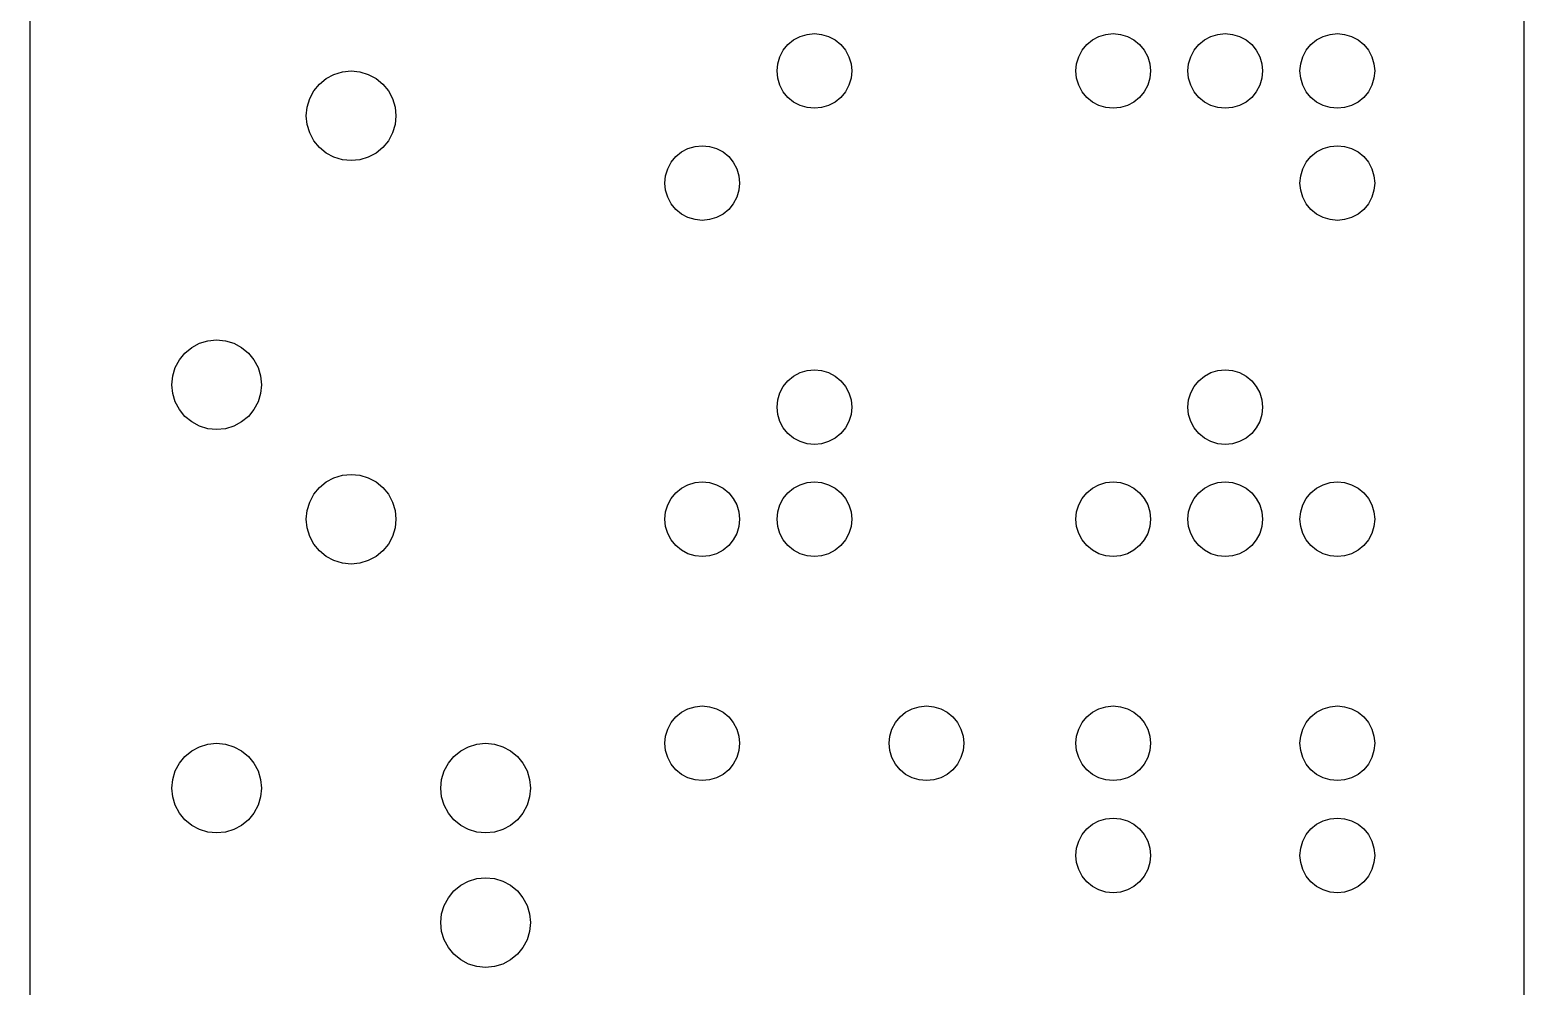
# Model space of a CAD drawing. Header units: metres. Extents: x 13 to 210, y -112 to 112.
# Drawn here: x 170 to 210, y -37.5 to -11.9 of the extents above; entities that cross this region are included whole.
import ezdxf

# ---------------------------------------------------------------- set-up
doc = ezdxf.new("R2010")
doc.units = ezdxf.units.M

msp = doc.modelspace()

# ---------------------------------------------------------------- linework, layer by layer
for p, q in [((170, 106), (170, -106)), ((210, -106), (210, 106)), ((190.805, -12.0192), (191, -12)), ((191, -12), (191.195, -12.0192)), ((198.805, -12.0192), (199, -12)), ((199, -12), (199.195, -12.0192)), ((201.805, -12.0192), (202, -12)), ((202, -12), (202.195, -12.0192)), ((204.805, -12.0192), (205, -12)), ((205, -12), (205.195, -12.0192)), ((190.169, -12.4444), (190.293, -12.2929)), ((190.293, -12.2929), (190.444, -12.1685)), ((190.444, -12.1685), (190.617, -12.0761)), ((190.617, -12.0761), (190.805, -12.0192)), ((191.195, -12.0192), (191.383, -12.0761)), ((191.383, -12.0761), (191.556, -12.1685)), ((191.556, -12.1685), (191.707, -12.2929)), ((191.707, -12.2929), (191.831, -12.4444)), ((198.169, -12.4444), (198.293, -12.2929)), ((198.293, -12.2929), (198.444, -12.1685)), ((198.444, -12.1685), (198.617, -12.0761)), ((198.617, -12.0761), (198.805, -12.0192)), ((199.195, -12.0192), (199.383, -12.0761)), ((199.383, -12.0761), (199.556, -12.1685)), ((199.556, -12.1685), (199.707, -12.2929)), ((199.707, -12.2929), (199.831, -12.4444)), ((201.169, -12.4444), (201.293, -12.2929)), ((201.293, -12.2929), (201.444, -12.1685)), ((201.444, -12.1685), (201.617, -12.0761)), ((201.617, -12.0761), (201.805, -12.0192)), ((202.195, -12.0192), (202.383, -12.0761)), ((202.383, -12.0761), (202.556, -12.1685)), ((202.556, -12.1685), (202.707, -12.2929)), ((202.707, -12.2929), (202.831, -12.4444)), ((204.169, -12.4444), (204.293, -12.2929)), ((204.293, -12.2929), (204.444, -12.1685)), ((204.444, -12.1685), (204.617, -12.0761)), ((204.617, -12.0761), (204.805, -12.0192)), ((205.195, -12.0192), (205.383, -12.0761)), ((205.383, -12.0761), (205.556, -12.1685)), ((205.556, -12.1685), (205.707, -12.2929)), ((205.707, -12.2929), (205.831, -12.4444)), ((190.019, -12.8049), (190.076, -12.6173)), ((190.076, -12.6173), (190.169, -12.4444)), ((191.831, -12.4444), (191.924, -12.6173)), ((191.924, -12.6173), (191.981, -12.8049)), ((198.019, -12.8049), (198.076, -12.6173)), ((198.076, -12.6173), (198.169, -12.4444)), ((199.831, -12.4444), (199.924, -12.6173)), ((199.924, -12.6173), (199.981, -12.8049)), ((201.019, -12.8049), (201.076, -12.6173)), ((201.076, -12.6173), (201.169, -12.4444)), ((202.831, -12.4444), (202.924, -12.6173)), ((202.924, -12.6173), (202.981, -12.8049)), ((204.019, -12.8049), (204.076, -12.6173)), ((204.076, -12.6173), (204.169, -12.4444)), ((205.831, -12.4444), (205.924, -12.6173)), ((205.924, -12.6173), (205.981, -12.8049)), ((177.933, -13.2022), (178.141, -13.0913)), ((178.141, -13.0913), (178.366, -13.023)), ((178.366, -13.023), (178.6, -13)), ((178.6, -13), (178.834, -13.023)), ((178.834, -13.023), (179.059, -13.0913)), ((179.059, -13.0913), (179.267, -13.2022)), ((190, -13), (190.019, -12.8049)), ((190.019, -13.1951), (190, -13)), ((190.076, -13.3827), (190.019, -13.1951)), ((191.981, -13.1951), (191.924, -13.3827)), ((191.981, -12.8049), (192, -13)), ((192, -13), (191.981, -13.1951)), ((198, -13), (198.019, -12.8049)), ((198.019, -13.1951), (198, -13)), ((198.076, -13.3827), (198.019, -13.1951)), ((199.981, -13.1951), (199.924, -13.3827)), ((199.981, -12.8049), (200, -13)), ((200, -13), (199.981, -13.1951)), ((201, -13), (201.019, -12.8049)), ((201.019, -13.1951), (201, -13)), ((201.076, -13.3827), (201.019, -13.1951)), ((202.981, -13.1951), (202.924, -13.3827)), ((202.981, -12.8049), (203, -13)), ((203, -13), (202.981, -13.1951)), ((204, -13), (204.019, -12.8049)), ((204.019, -13.1951), (204, -13)), ((204.076, -13.3827), (204.019, -13.1951)), ((205.981, -13.1951), (205.924, -13.3827)), ((205.981, -12.8049), (206, -13)), ((206, -13), (205.981, -13.1951)), ((177.491, -13.7408), (177.602, -13.5333)), ((177.602, -13.5333), (177.751, -13.3515)), ((177.751, -13.3515), (177.933, -13.2022)), ((179.267, -13.2022), (179.449, -13.3515)), ((179.449, -13.3515), (179.598, -13.5333)), ((179.598, -13.5333), (179.709, -13.7408)), ((190.169, -13.5556), (190.076, -13.3827)), ((190.293, -13.7071), (190.169, -13.5556)), ((191.831, -13.5556), (191.707, -13.7071)), ((191.924, -13.3827), (191.831, -13.5556)), ((198.169, -13.5556), (198.076, -13.3827)), ((198.293, -13.7071), (198.169, -13.5556)), ((199.831, -13.5556), (199.707, -13.7071)), ((199.924, -13.3827), (199.831, -13.5556)), ((201.169, -13.5556), (201.076, -13.3827)), ((201.293, -13.7071), (201.169, -13.5556)), ((202.831, -13.5556), (202.707, -13.7071)), ((202.924, -13.3827), (202.831, -13.5556)), ((204.169, -13.5556), (204.076, -13.3827)), ((204.293, -13.7071), (204.169, -13.5556)), ((205.831, -13.5556), (205.707, -13.7071)), ((205.924, -13.3827), (205.831, -13.5556)), ((177.4, -14.2), (177.423, -13.9659)), ((177.423, -13.9659), (177.491, -13.7408)), ((179.709, -13.7408), (179.777, -13.9659)), ((179.777, -13.9659), (179.8, -14.2)), ((190.444, -13.8315), (190.293, -13.7071)), ((190.617, -13.9239), (190.444, -13.8315)), ((190.805, -13.9808), (190.617, -13.9239)), ((191, -14), (190.805, -13.9808)), ((191.195, -13.9808), (191, -14)), ((191.383, -13.9239), (191.195, -13.9808)), ((191.556, -13.8315), (191.383, -13.9239)), ((191.707, -13.7071), (191.556, -13.8315)), ((198.444, -13.8315), (198.293, -13.7071)), ((198.617, -13.9239), (198.444, -13.8315)), ((198.805, -13.9808), (198.617, -13.9239)), ((199, -14), (198.805, -13.9808)), ((199.195, -13.9808), (199, -14)), ((199.383, -13.9239), (199.195, -13.9808)), ((199.556, -13.8315), (199.383, -13.9239)), ((199.707, -13.7071), (199.556, -13.8315)), ((201.444, -13.8315), (201.293, -13.7071)), ((201.617, -13.9239), (201.444, -13.8315)), ((201.805, -13.9808), (201.617, -13.9239)), ((202, -14), (201.805, -13.9808)), ((202.195, -13.9808), (202, -14)), ((202.383, -13.9239), (202.195, -13.9808)), ((202.556, -13.8315), (202.383, -13.9239)), ((202.707, -13.7071), (202.556, -13.8315)), ((204.444, -13.8315), (204.293, -13.7071)), ((204.617, -13.9239), (204.444, -13.8315)), ((204.805, -13.9808), (204.617, -13.9239)), ((205, -14), (204.805, -13.9808)), ((205.195, -13.9808), (205, -14)), ((205.383, -13.9239), (205.195, -13.9808)), ((205.556, -13.8315), (205.383, -13.9239)), ((205.707, -13.7071), (205.556, -13.8315)), ((177.423, -14.4341), (177.4, -14.2)), ((179.8, -14.2), (179.777, -14.4341)), ((177.491, -14.6592), (177.423, -14.4341)), ((177.602, -14.8667), (177.491, -14.6592)), ((179.709, -14.6592), (179.598, -14.8667)), ((179.777, -14.4341), (179.709, -14.6592)), ((177.751, -15.0485), (177.602, -14.8667)), ((177.933, -15.1978), (177.751, -15.0485)), ((178.141, -15.3086), (177.933, -15.1978)), ((179.267, -15.1978), (179.059, -15.3086)), ((179.449, -15.0485), (179.267, -15.1978)), ((179.598, -14.8667), (179.449, -15.0485)), ((187.293, -15.2929), (187.444, -15.1685)), ((187.444, -15.1685), (187.617, -15.0761)), ((187.617, -15.0761), (187.805, -15.0192)), ((187.805, -15.0192), (188, -15)), ((188, -15), (188.195, -15.0192)), ((188.195, -15.0192), (188.383, -15.0761)), ((188.383, -15.0761), (188.556, -15.1685)), ((188.556, -15.1685), (188.707, -15.2929)), ((204.293, -15.2929), (204.444, -15.1685)), ((204.444, -15.1685), (204.617, -15.0761)), ((204.617, -15.0761), (204.805, -15.0192)), ((204.805, -15.0192), (205, -15)), ((205, -15), (205.195, -15.0192)), ((205.195, -15.0192), (205.383, -15.0761)), ((205.383, -15.0761), (205.556, -15.1685)), ((205.556, -15.1685), (205.707, -15.2929)), ((178.366, -15.3769), (178.141, -15.3086)), ((178.6, -15.4), (178.366, -15.3769)), ((178.834, -15.3769), (178.6, -15.4)), ((179.059, -15.3086), (178.834, -15.3769)), ((187.076, -15.6173), (187.169, -15.4444)), ((187.169, -15.4444), (187.293, -15.2929)), ((188.707, -15.2929), (188.831, -15.4444)), ((188.831, -15.4444), (188.924, -15.6173)), ((204.076, -15.6173), (204.169, -15.4444)), ((204.169, -15.4444), (204.293, -15.2929)), ((205.707, -15.2929), (205.831, -15.4444)), ((205.831, -15.4444), (205.924, -15.6173)), ((187, -16), (187.019, -15.8049)), ((187.019, -16.1951), (187, -16)), ((187.019, -15.8049), (187.076, -15.6173)), ((188.924, -15.6173), (188.981, -15.8049)), ((188.981, -15.8049), (189, -16)), ((189, -16), (188.981, -16.1951)), ((204, -16), (204.019, -15.8049)), ((204.019, -16.1951), (204, -16)), ((204.019, -15.8049), (204.076, -15.6173)), ((205.924, -15.6173), (205.981, -15.8049)), ((205.981, -15.8049), (206, -16)), ((206, -16), (205.981, -16.1951)), ((187.076, -16.3827), (187.019, -16.1951)), ((187.169, -16.5556), (187.076, -16.3827)), ((188.924, -16.3827), (188.831, -16.5556)), ((188.981, -16.1951), (188.924, -16.3827)), ((204.076, -16.3827), (204.019, -16.1951)), ((204.169, -16.5556), (204.076, -16.3827)), ((205.924, -16.3827), (205.831, -16.5556)), ((205.981, -16.1951), (205.924, -16.3827)), ((187.293, -16.7071), (187.169, -16.5556)), ((187.444, -16.8315), (187.293, -16.7071)), ((188.707, -16.7071), (188.556, -16.8315)), ((188.831, -16.5556), (188.707, -16.7071)), ((204.293, -16.7071), (204.169, -16.5556)), ((204.444, -16.8315), (204.293, -16.7071)), ((205.707, -16.7071), (205.556, -16.8315)), ((205.831, -16.5556), (205.707, -16.7071)), ((187.617, -16.9239), (187.444, -16.8315)), ((187.805, -16.9808), (187.617, -16.9239)), ((188, -17), (187.805, -16.9808)), ((188.195, -16.9808), (188, -17)), ((188.383, -16.9239), (188.195, -16.9808)), ((188.556, -16.8315), (188.383, -16.9239)), ((204.617, -16.9239), (204.444, -16.8315)), ((204.805, -16.9808), (204.617, -16.9239)), ((205, -17), (204.805, -16.9808)), ((205.195, -16.9808), (205, -17)), ((205.383, -16.9239), (205.195, -16.9808)), ((205.556, -16.8315), (205.383, -16.9239)), ((174.333, -20.4022), (174.541, -20.2914)), ((174.541, -20.2914), (174.766, -20.2231)), ((174.766, -20.2231), (175, -20.2)), ((175, -20.2), (175.234, -20.2231)), ((175.234, -20.2231), (175.459, -20.2914)), ((175.459, -20.2914), (175.667, -20.4022)), ((173.891, -20.9408), (174.002, -20.7333)), ((174.002, -20.7333), (174.151, -20.5515)), ((174.151, -20.5515), (174.333, -20.4022)), ((175.667, -20.4022), (175.848, -20.5515)), ((175.848, -20.5515), (175.998, -20.7333)), ((175.998, -20.7333), (176.109, -20.9408)), ((173.8, -21.4), (173.823, -21.1659)), ((173.823, -21.1659), (173.891, -20.9408)), ((176.109, -20.9408), (176.177, -21.1659)), ((176.177, -21.1659), (176.2, -21.4)), ((190.293, -21.2929), (190.444, -21.1685)), ((190.444, -21.1685), (190.617, -21.0761)), ((190.617, -21.0761), (190.805, -21.0192)), ((190.805, -21.0192), (191, -21)), ((191, -21), (191.195, -21.0192)), ((191.195, -21.0192), (191.383, -21.0761)), ((191.383, -21.0761), (191.556, -21.1685)), ((191.556, -21.1685), (191.707, -21.2929)), ((201.293, -21.2929), (201.444, -21.1685)), ((201.444, -21.1685), (201.617, -21.0761)), ((201.617, -21.0761), (201.805, -21.0192)), ((201.805, -21.0192), (202, -21)), ((202, -21), (202.195, -21.0192)), ((202.195, -21.0192), (202.383, -21.0761)), ((202.383, -21.0761), (202.556, -21.1685)), ((202.556, -21.1685), (202.707, -21.2929)), ((173.823, -21.6341), (173.8, -21.4)), ((176.2, -21.4), (176.177, -21.6341)), ((190.076, -21.6173), (190.169, -21.4444)), ((190.169, -21.4444), (190.293, -21.2929)), ((191.707, -21.2929), (191.831, -21.4444)), ((191.831, -21.4444), (191.924, -21.6173)), ((201.076, -21.6173), (201.169, -21.4444)), ((201.169, -21.4444), (201.293, -21.2929)), ((202.707, -21.2929), (202.831, -21.4444)), ((202.831, -21.4444), (202.924, -21.6173)), ((173.891, -21.8592), (173.823, -21.6341)), ((174.002, -22.0667), (173.891, -21.8592)), ((176.109, -21.8592), (175.998, -22.0667)), ((176.177, -21.6341), (176.109, -21.8592)), ((190, -22), (190.019, -21.8049)), ((190.019, -22.1951), (190, -22)), ((190.019, -21.8049), (190.076, -21.6173)), ((191.924, -21.6173), (191.981, -21.8049)), ((191.981, -21.8049), (192, -22)), ((192, -22), (191.981, -22.1951)), ((201, -22), (201.019, -21.8049)), ((201.019, -22.1951), (201, -22)), ((201.019, -21.8049), (201.076, -21.6173)), ((202.924, -21.6173), (202.981, -21.8049)), ((202.981, -21.8049), (203, -22)), ((203, -22), (202.981, -22.1951)), ((174.151, -22.2485), (174.002, -22.0667)), ((174.333, -22.3978), (174.151, -22.2485)), ((174.541, -22.5086), (174.333, -22.3978)), ((175.667, -22.3978), (175.459, -22.5086)), ((175.848, -22.2485), (175.667, -22.3978)), ((175.998, -22.0667), (175.848, -22.2485)), ((190.076, -22.3827), (190.019, -22.1951)), ((190.169, -22.5556), (190.076, -22.3827)), ((191.924, -22.3827), (191.831, -22.5556)), ((191.981, -22.1951), (191.924, -22.3827)), ((201.076, -22.3827), (201.019, -22.1951)), ((201.169, -22.5556), (201.076, -22.3827)), ((202.924, -22.3827), (202.831, -22.5556)), ((202.981, -22.1951), (202.924, -22.3827)), ((174.766, -22.5769), (174.541, -22.5086)), ((175, -22.6), (174.766, -22.5769)), ((175.234, -22.5769), (175, -22.6)), ((175.459, -22.5086), (175.234, -22.5769)), ((190.293, -22.7071), (190.169, -22.5556)), ((190.444, -22.8315), (190.293, -22.7071)), ((191.707, -22.7071), (191.556, -22.8315)), ((191.831, -22.5556), (191.707, -22.7071)), ((201.293, -22.7071), (201.169, -22.5556)), ((201.444, -22.8315), (201.293, -22.7071)), ((202.707, -22.7071), (202.556, -22.8315)), ((202.831, -22.5556), (202.707, -22.7071)), ((190.617, -22.9239), (190.444, -22.8315)), ((190.805, -22.9808), (190.617, -22.9239)), ((191, -23), (190.805, -22.9808)), ((191.195, -22.9808), (191, -23)), ((191.383, -22.9239), (191.195, -22.9808)), ((191.556, -22.8315), (191.383, -22.9239)), ((201.617, -22.9239), (201.444, -22.8315)), ((201.805, -22.9808), (201.617, -22.9239)), ((202, -23), (201.805, -22.9808)), ((202.195, -22.9808), (202, -23)), ((202.383, -22.9239), (202.195, -22.9808)), ((202.556, -22.8315), (202.383, -22.9239)), ((177.933, -24.0022), (178.141, -23.8913)), ((178.141, -23.8913), (178.366, -23.823)), ((178.366, -23.823), (178.6, -23.8)), ((178.6, -23.8), (178.834, -23.823)), ((178.834, -23.823), (179.059, -23.8913)), ((179.059, -23.8913), (179.267, -24.0022)), ((187.805, -24.0192), (188, -24)), ((188, -24), (188.195, -24.0192)), ((190.805, -24.0192), (191, -24)), ((191, -24), (191.195, -24.0192)), ((198.805, -24.0192), (199, -24)), ((199, -24), (199.195, -24.0192)), ((201.805, -24.0192), (202, -24)), ((202, -24), (202.195, -24.0192)), ((204.805, -24.0192), (205, -24)), ((205, -24), (205.195, -24.0192)), ((177.491, -24.5408), (177.602, -24.3333)), ((177.602, -24.3333), (177.751, -24.1515)), ((177.751, -24.1515), (177.933, -24.0022)), ((179.267, -24.0022), (179.449, -24.1515)), ((179.449, -24.1515), (179.598, -24.3333)), ((179.598, -24.3333), (179.709, -24.5408)), ((187.169, -24.4444), (187.293, -24.2929)), ((187.293, -24.2929), (187.444, -24.1685)), ((187.444, -24.1685), (187.617, -24.0761)), ((187.617, -24.0761), (187.805, -24.0192)), ((188.195, -24.0192), (188.383, -24.0761)), ((188.383, -24.0761), (188.556, -24.1685)), ((188.556, -24.1685), (188.707, -24.2929)), ((188.707, -24.2929), (188.831, -24.4444)), ((190.169, -24.4444), (190.293, -24.2929)), ((190.293, -24.2929), (190.444, -24.1685)), ((190.444, -24.1685), (190.617, -24.0761)), ((190.617, -24.0761), (190.805, -24.0192)), ((191.195, -24.0192), (191.383, -24.0761)), ((191.383, -24.0761), (191.556, -24.1685)), ((191.556, -24.1685), (191.707, -24.2929)), ((191.707, -24.2929), (191.831, -24.4444)), ((198.169, -24.4444), (198.293, -24.2929)), ((198.293, -24.2929), (198.444, -24.1685)), ((198.444, -24.1685), (198.617, -24.0761)), ((198.617, -24.0761), (198.805, -24.0192)), ((199.195, -24.0192), (199.383, -24.0761)), ((199.383, -24.0761), (199.556, -24.1685)), ((199.556, -24.1685), (199.707, -24.2929)), ((199.707, -24.2929), (199.831, -24.4444)), ((201.169, -24.4444), (201.293, -24.2929)), ((201.293, -24.2929), (201.444, -24.1685)), ((201.444, -24.1685), (201.617, -24.0761)), ((201.617, -24.0761), (201.805, -24.0192)), ((202.195, -24.0192), (202.383, -24.0761)), ((202.383, -24.0761), (202.556, -24.1685)), ((202.556, -24.1685), (202.707, -24.2929)), ((202.707, -24.2929), (202.831, -24.4444)), ((204.169, -24.4444), (204.293, -24.2929)), ((204.293, -24.2929), (204.444, -24.1685)), ((204.444, -24.1685), (204.617, -24.0761)), ((204.617, -24.0761), (204.805, -24.0192)), ((205.195, -24.0192), (205.383, -24.0761)), ((205.383, -24.0761), (205.556, -24.1685)), ((205.556, -24.1685), (205.707, -24.2929)), ((205.707, -24.2929), (205.831, -24.4444)), ((177.4, -25), (177.423, -24.7659)), ((177.423, -24.7659), (177.491, -24.5408)), ((179.709, -24.5408), (179.777, -24.7659)), ((179.777, -24.7659), (179.8, -25)), ((187.019, -24.8049), (187.076, -24.6173)), ((187.076, -24.6173), (187.169, -24.4444)), ((188.831, -24.4444), (188.924, -24.6173)), ((188.924, -24.6173), (188.981, -24.8049)), ((190.019, -24.8049), (190.076, -24.6173)), ((190.076, -24.6173), (190.169, -24.4444)), ((191.831, -24.4444), (191.924, -24.6173)), ((191.924, -24.6173), (191.981, -24.8049)), ((198.019, -24.8049), (198.076, -24.6173)), ((198.076, -24.6173), (198.169, -24.4444)), ((199.831, -24.4444), (199.924, -24.6173)), ((199.924, -24.6173), (199.981, -24.8049)), ((201.019, -24.8049), (201.076, -24.6173)), ((201.076, -24.6173), (201.169, -24.4444)), ((202.831, -24.4444), (202.924, -24.6173)), ((202.924, -24.6173), (202.981, -24.8049)), ((204.019, -24.8049), (204.076, -24.6173)), ((204.076, -24.6173), (204.169, -24.4444)), ((205.831, -24.4444), (205.924, -24.6173)), ((205.924, -24.6173), (205.981, -24.8049)), ((177.423, -25.2341), (177.4, -25)), ((179.8, -25), (179.777, -25.2341)), ((187, -25), (187.019, -24.8049)), ((187.019, -25.1951), (187, -25)), ((187.076, -25.3827), (187.019, -25.1951)), ((188.981, -25.1951), (188.924, -25.3827)), ((188.981, -24.8049), (189, -25)), ((189, -25), (188.981, -25.1951)), ((190, -25), (190.019, -24.8049)), ((190.019, -25.1951), (190, -25)), ((190.076, -25.3827), (190.019, -25.1951)), ((191.981, -25.1951), (191.924, -25.3827)), ((191.981, -24.8049), (192, -25)), ((192, -25), (191.981, -25.1951)), ((198, -25), (198.019, -24.8049)), ((198.019, -25.1951), (198, -25)), ((198.076, -25.3827), (198.019, -25.1951)), ((199.981, -25.1951), (199.924, -25.3827)), ((199.981, -24.8049), (200, -25)), ((200, -25), (199.981, -25.1951)), ((201, -25), (201.019, -24.8049)), ((201.019, -25.1951), (201, -25)), ((201.076, -25.3827), (201.019, -25.1951)), ((202.981, -25.1951), (202.924, -25.3827)), ((202.981, -24.8049), (203, -25)), ((203, -25), (202.981, -25.1951)), ((204, -25), (204.019, -24.8049)), ((204.019, -25.1951), (204, -25)), ((204.076, -25.3827), (204.019, -25.1951)), ((205.981, -25.1951), (205.924, -25.3827)), ((205.981, -24.8049), (206, -25)), ((206, -25), (205.981, -25.1951)), ((177.491, -25.4592), (177.423, -25.2341)), ((177.602, -25.6667), (177.491, -25.4592)), ((179.709, -25.4592), (179.598, -25.6667)), ((179.777, -25.2341), (179.709, -25.4592)), ((187.169, -25.5556), (187.076, -25.3827)), ((187.293, -25.7071), (187.169, -25.5556)), ((188.831, -25.5556), (188.707, -25.7071)), ((188.924, -25.3827), (188.831, -25.5556)), ((190.169, -25.5556), (190.076, -25.3827)), ((190.293, -25.7071), (190.169, -25.5556)), ((191.831, -25.5556), (191.707, -25.7071)), ((191.924, -25.3827), (191.831, -25.5556)), ((198.169, -25.5556), (198.076, -25.3827)), ((198.293, -25.7071), (198.169, -25.5556)), ((199.831, -25.5556), (199.707, -25.7071)), ((199.924, -25.3827), (199.831, -25.5556)), ((201.169, -25.5556), (201.076, -25.3827)), ((201.293, -25.7071), (201.169, -25.5556)), ((202.831, -25.5556), (202.707, -25.7071)), ((202.924, -25.3827), (202.831, -25.5556)), ((204.169, -25.5556), (204.076, -25.3827)), ((204.293, -25.7071), (204.169, -25.5556)), ((205.831, -25.5556), (205.707, -25.7071)), ((205.924, -25.3827), (205.831, -25.5556)), ((177.751, -25.8485), (177.602, -25.6667)), ((177.933, -25.9978), (177.751, -25.8485)), ((178.141, -26.1086), (177.933, -25.9978)), ((179.267, -25.9978), (179.059, -26.1086)), ((179.449, -25.8485), (179.267, -25.9978)), ((179.598, -25.6667), (179.449, -25.8485)), ((187.444, -25.8315), (187.293, -25.7071)), ((187.617, -25.9239), (187.444, -25.8315)), ((187.805, -25.9808), (187.617, -25.9239)), ((188, -26), (187.805, -25.9808)), ((188.195, -25.9808), (188, -26)), ((188.383, -25.9239), (188.195, -25.9808)), ((188.556, -25.8315), (188.383, -25.9239)), ((188.707, -25.7071), (188.556, -25.8315)), ((190.444, -25.8315), (190.293, -25.7071)), ((190.617, -25.9239), (190.444, -25.8315)), ((190.805, -25.9808), (190.617, -25.9239)), ((191, -26), (190.805, -25.9808)), ((191.195, -25.9808), (191, -26)), ((191.383, -25.9239), (191.195, -25.9808)), ((191.556, -25.8315), (191.383, -25.9239)), ((191.707, -25.7071), (191.556, -25.8315)), ((198.444, -25.8315), (198.293, -25.7071)), ((198.617, -25.9239), (198.444, -25.8315)), ((198.805, -25.9808), (198.617, -25.9239)), ((199, -26), (198.805, -25.9808)), ((199.195, -25.9808), (199, -26)), ((199.383, -25.9239), (199.195, -25.9808)), ((199.556, -25.8315), (199.383, -25.9239)), ((199.707, -25.7071), (199.556, -25.8315)), ((201.444, -25.8315), (201.293, -25.7071)), ((201.617, -25.9239), (201.444, -25.8315)), ((201.805, -25.9808), (201.617, -25.9239)), ((202, -26), (201.805, -25.9808)), ((202.195, -25.9808), (202, -26)), ((202.383, -25.9239), (202.195, -25.9808)), ((202.556, -25.8315), (202.383, -25.9239)), ((202.707, -25.7071), (202.556, -25.8315)), ((204.444, -25.8315), (204.293, -25.7071)), ((204.617, -25.9239), (204.444, -25.8315)), ((204.805, -25.9808), (204.617, -25.9239)), ((205, -26), (204.805, -25.9808)), ((205.195, -25.9808), (205, -26)), ((205.383, -25.9239), (205.195, -25.9808)), ((205.556, -25.8315), (205.383, -25.9239)), ((205.707, -25.7071), (205.556, -25.8315)), ((178.366, -26.1769), (178.141, -26.1086)), ((178.6, -26.2), (178.366, -26.1769)), ((178.834, -26.1769), (178.6, -26.2)), ((179.059, -26.1086), (178.834, -26.1769)), ((187.805, -30.0192), (188, -30)), ((188, -30), (188.195, -30.0192)), ((193.805, -30.0192), (194, -30)), ((194, -30), (194.195, -30.0192)), ((198.805, -30.0192), (199, -30)), ((199, -30), (199.195, -30.0192)), ((204.805, -30.0192), (205, -30)), ((205, -30), (205.195, -30.0192)), ((187.169, -30.4444), (187.293, -30.2929)), ((187.293, -30.2929), (187.444, -30.1685)), ((187.444, -30.1685), (187.617, -30.0761)), ((187.617, -30.0761), (187.805, -30.0192)), ((188.195, -30.0192), (188.383, -30.0761)), ((188.383, -30.0761), (188.556, -30.1685)), ((188.556, -30.1685), (188.707, -30.2929)), ((188.707, -30.2929), (188.831, -30.4444)), ((193.169, -30.4444), (193.293, -30.2929)), ((193.293, -30.2929), (193.444, -30.1685)), ((193.444, -30.1685), (193.617, -30.0761)), ((193.617, -30.0761), (193.805, -30.0192)), ((194.195, -30.0192), (194.383, -30.0761)), ((194.383, -30.0761), (194.556, -30.1685)), ((194.556, -30.1685), (194.707, -30.2929)), ((194.707, -30.2929), (194.831, -30.4444)), ((198.169, -30.4444), (198.293, -30.2929)), ((198.293, -30.2929), (198.444, -30.1685)), ((198.444, -30.1685), (198.617, -30.0761)), ((198.617, -30.0761), (198.805, -30.0192)), ((199.195, -30.0192), (199.383, -30.0761)), ((199.383, -30.0761), (199.556, -30.1685)), ((199.556, -30.1685), (199.707, -30.2929)), ((199.707, -30.2929), (199.831, -30.4444)), ((204.169, -30.4444), (204.293, -30.2929)), ((204.293, -30.2929), (204.444, -30.1685)), ((204.444, -30.1685), (204.617, -30.0761)), ((204.617, -30.0761), (204.805, -30.0192)), ((205.195, -30.0192), (205.383, -30.0761)), ((205.383, -30.0761), (205.556, -30.1685)), ((205.556, -30.1685), (205.707, -30.2929)), ((205.707, -30.2929), (205.831, -30.4444)), ((187.019, -30.8049), (187.076, -30.6173)), ((187.076, -30.6173), (187.169, -30.4444)), ((188.831, -30.4444), (188.924, -30.6173)), ((188.924, -30.6173), (188.981, -30.8049)), ((193.019, -30.8049), (193.076, -30.6173)), ((193.076, -30.6173), (193.169, -30.4444)), ((194.831, -30.4444), (194.924, -30.6173)), ((194.924, -30.6173), (194.981, -30.8049)), ((198.019, -30.8049), (198.076, -30.6173)), ((198.076, -30.6173), (198.169, -30.4444)), ((199.831, -30.4444), (199.924, -30.6173)), ((199.924, -30.6173), (199.981, -30.8049)), ((204.019, -30.8049), (204.076, -30.6173)), ((204.076, -30.6173), (204.169, -30.4444)), ((205.831, -30.4444), (205.924, -30.6173)), ((205.924, -30.6173), (205.981, -30.8049)), ((174.333, -31.2022), (174.541, -31.0913)), ((174.541, -31.0913), (174.766, -31.0231)), ((174.766, -31.0231), (175, -31)), ((175, -31), (175.234, -31.0231)), ((175.234, -31.0231), (175.459, -31.0913)), ((175.459, -31.0913), (175.667, -31.2022)), ((181.533, -31.2022), (181.741, -31.0913)), ((181.741, -31.0913), (181.966, -31.0231)), ((181.966, -31.0231), (182.2, -31)), ((182.2, -31), (182.434, -31.0231)), ((182.434, -31.0231), (182.659, -31.0913)), ((182.659, -31.0913), (182.867, -31.2022)), ((187, -31), (187.019, -30.8049)), ((187.019, -31.1951), (187, -31)), ((187.076, -31.3827), (187.019, -31.1951)), ((188.981, -31.1951), (188.924, -31.3827)), ((188.981, -30.8049), (189, -31)), ((189, -31), (188.981, -31.1951)), ((193, -31), (193.019, -30.8049)), ((193.019, -31.1951), (193, -31)), ((193.076, -31.3827), (193.019, -31.1951)), ((194.981, -31.1951), (194.924, -31.3827)), ((194.981, -30.8049), (195, -31)), ((195, -31), (194.981, -31.1951)), ((198, -31), (198.019, -30.8049)), ((198.019, -31.1951), (198, -31)), ((198.076, -31.3827), (198.019, -31.1951)), ((199.981, -31.1951), (199.924, -31.3827)), ((199.981, -30.8049), (200, -31)), ((200, -31), (199.981, -31.1951)), ((204, -31), (204.019, -30.8049)), ((204.019, -31.1951), (204, -31)), ((204.076, -31.3827), (204.019, -31.1951)), ((205.981, -31.1951), (205.924, -31.3827)), ((205.981, -30.8049), (206, -31)), ((206, -31), (205.981, -31.1951)), ((173.891, -31.7408), (174.002, -31.5333)), ((174.002, -31.5333), (174.151, -31.3515)), ((174.151, -31.3515), (174.333, -31.2022)), ((175.667, -31.2022), (175.848, -31.3515)), ((175.848, -31.3515), (175.998, -31.5333)), ((175.998, -31.5333), (176.109, -31.7408)), ((181.091, -31.7408), (181.202, -31.5333)), ((181.202, -31.5333), (181.351, -31.3515)), ((181.351, -31.3515), (181.533, -31.2022)), ((182.867, -31.2022), (183.049, -31.3515)), ((183.049, -31.3515), (183.198, -31.5333)), ((183.198, -31.5333), (183.309, -31.7408)), ((187.169, -31.5556), (187.076, -31.3827)), ((187.293, -31.7071), (187.169, -31.5556)), ((188.831, -31.5556), (188.707, -31.7071)), ((188.924, -31.3827), (188.831, -31.5556)), ((193.169, -31.5556), (193.076, -31.3827)), ((193.293, -31.7071), (193.169, -31.5556)), ((194.831, -31.5556), (194.707, -31.7071)), ((194.924, -31.3827), (194.831, -31.5556)), ((198.169, -31.5556), (198.076, -31.3827)), ((198.293, -31.7071), (198.169, -31.5556)), ((199.831, -31.5556), (199.707, -31.7071)), ((199.924, -31.3827), (199.831, -31.5556)), ((204.169, -31.5556), (204.076, -31.3827)), ((204.293, -31.7071), (204.169, -31.5556)), ((205.831, -31.5556), (205.707, -31.7071)), ((205.924, -31.3827), (205.831, -31.5556)), ((173.8, -32.2), (173.823, -31.9659)), ((173.823, -31.9659), (173.891, -31.7408)), ((176.109, -31.7408), (176.177, -31.9659)), ((176.177, -31.9659), (176.2, -32.2)), ((181, -32.2), (181.023, -31.9659)), ((181.023, -31.9659), (181.091, -31.7408)), ((183.309, -31.7408), (183.377, -31.9659)), ((183.377, -31.9659), (183.4, -32.2)), ((187.444, -31.8315), (187.293, -31.7071)), ((187.617, -31.9239), (187.444, -31.8315)), ((187.805, -31.9808), (187.617, -31.9239)), ((188, -32), (187.805, -31.9808)), ((188.195, -31.9808), (188, -32)), ((188.383, -31.9239), (188.195, -31.9808)), ((188.556, -31.8315), (188.383, -31.9239)), ((188.707, -31.7071), (188.556, -31.8315)), ((193.444, -31.8315), (193.293, -31.7071)), ((193.617, -31.9239), (193.444, -31.8315)), ((193.805, -31.9808), (193.617, -31.9239)), ((194, -32), (193.805, -31.9808)), ((194.195, -31.9808), (194, -32)), ((194.383, -31.9239), (194.195, -31.9808)), ((194.556, -31.8315), (194.383, -31.9239)), ((194.707, -31.7071), (194.556, -31.8315)), ((198.444, -31.8315), (198.293, -31.7071)), ((198.617, -31.9239), (198.444, -31.8315)), ((198.805, -31.9808), (198.617, -31.9239)), ((199, -32), (198.805, -31.9808)), ((199.195, -31.9808), (199, -32)), ((199.383, -31.9239), (199.195, -31.9808)), ((199.556, -31.8315), (199.383, -31.9239)), ((199.707, -31.7071), (199.556, -31.8315)), ((204.444, -31.8315), (204.293, -31.7071)), ((204.617, -31.9239), (204.444, -31.8315)), ((204.805, -31.9808), (204.617, -31.9239)), ((205, -32), (204.805, -31.9808)), ((205.195, -31.9808), (205, -32)), ((205.383, -31.9239), (205.195, -31.9808)), ((205.556, -31.8315), (205.383, -31.9239)), ((205.707, -31.7071), (205.556, -31.8315)), ((173.823, -32.4341), (173.8, -32.2)), ((176.2, -32.2), (176.177, -32.4341)), ((181.023, -32.4341), (181, -32.2)), ((183.4, -32.2), (183.377, -32.4341)), ((173.891, -32.6592), (173.823, -32.4341)), ((174.002, -32.8667), (173.891, -32.6592)), ((176.109, -32.6592), (175.998, -32.8667)), ((176.177, -32.4341), (176.109, -32.6592)), ((181.091, -32.6592), (181.023, -32.4341)), ((181.202, -32.8667), (181.091, -32.6592)), ((183.309, -32.6592), (183.198, -32.8667)), ((183.377, -32.4341), (183.309, -32.6592)), ((174.151, -33.0485), (174.002, -32.8667)), ((174.333, -33.1978), (174.151, -33.0485)), ((174.541, -33.3086), (174.333, -33.1978)), ((175.667, -33.1978), (175.459, -33.3086)), ((175.848, -33.0485), (175.667, -33.1978)), ((175.998, -32.8667), (175.848, -33.0485)), ((181.351, -33.0485), (181.202, -32.8667)), ((181.533, -33.1978), (181.351, -33.0485)), ((181.741, -33.3086), (181.533, -33.1978)), ((182.867, -33.1978), (182.659, -33.3086)), ((183.049, -33.0485), (182.867, -33.1978)), ((183.198, -32.8667), (183.049, -33.0485)), ((198.293, -33.2929), (198.444, -33.1685)), ((198.444, -33.1685), (198.617, -33.0761)), ((198.617, -33.0761), (198.805, -33.0192)), ((198.805, -33.0192), (199, -33)), ((199, -33), (199.195, -33.0192)), ((199.195, -33.0192), (199.383, -33.0761)), ((199.383, -33.0761), (199.556, -33.1685)), ((199.556, -33.1685), (199.707, -33.2929)), ((204.293, -33.2929), (204.444, -33.1685)), ((204.444, -33.1685), (204.617, -33.0761)), ((204.617, -33.0761), (204.805, -33.0192)), ((204.805, -33.0192), (205, -33)), ((205, -33), (205.195, -33.0192)), ((205.195, -33.0192), (205.383, -33.0761)), ((205.383, -33.0761), (205.556, -33.1685)), ((205.556, -33.1685), (205.707, -33.2929)), ((174.766, -33.3769), (174.541, -33.3086)), ((175, -33.4), (174.766, -33.3769)), ((175.234, -33.3769), (175, -33.4)), ((175.459, -33.3086), (175.234, -33.3769)), ((181.966, -33.3769), (181.741, -33.3086)), ((182.2, -33.4), (181.966, -33.3769)), ((182.434, -33.3769), (182.2, -33.4)), ((182.659, -33.3086), (182.434, -33.3769)), ((198.076, -33.6173), (198.169, -33.4444)), ((198.169, -33.4444), (198.293, -33.2929)), ((199.707, -33.2929), (199.831, -33.4444)), ((199.831, -33.4444), (199.924, -33.6173)), ((204.076, -33.6173), (204.169, -33.4444)), ((204.169, -33.4444), (204.293, -33.2929)), ((205.707, -33.2929), (205.831, -33.4444)), ((205.831, -33.4444), (205.924, -33.6173)), ((198, -34), (198.019, -33.8049)), ((198.019, -34.1951), (198, -34)), ((198.019, -33.8049), (198.076, -33.6173)), ((199.924, -33.6173), (199.981, -33.8049)), ((199.981, -33.8049), (200, -34)), ((200, -34), (199.981, -34.1951)), ((204, -34), (204.019, -33.8049)), ((204.019, -34.1951), (204, -34)), ((204.019, -33.8049), (204.076, -33.6173)), ((205.924, -33.6173), (205.981, -33.8049)), ((205.981, -33.8049), (206, -34)), ((206, -34), (205.981, -34.1951)), ((198.076, -34.3827), (198.019, -34.1951)), ((198.169, -34.5556), (198.076, -34.3827)), ((199.924, -34.3827), (199.831, -34.5556)), ((199.981, -34.1951), (199.924, -34.3827)), ((204.076, -34.3827), (204.019, -34.1951)), ((204.169, -34.5556), (204.076, -34.3827)), ((205.924, -34.3827), (205.831, -34.5556)), ((205.981, -34.1951), (205.924, -34.3827)), ((181.533, -34.8022), (181.741, -34.6913)), ((181.741, -34.6913), (181.966, -34.623)), ((181.966, -34.623), (182.2, -34.6)), ((182.2, -34.6), (182.434, -34.623)), ((182.434, -34.623), (182.659, -34.6913)), ((182.659, -34.6913), (182.867, -34.8022)), ((198.293, -34.7071), (198.169, -34.5556)), ((198.444, -34.8315), (198.293, -34.7071)), ((199.707, -34.7071), (199.556, -34.8315)), ((199.831, -34.5556), (199.707, -34.7071)), ((204.293, -34.7071), (204.169, -34.5556)), ((204.444, -34.8315), (204.293, -34.7071)), ((205.707, -34.7071), (205.556, -34.8315)), ((205.831, -34.5556), (205.707, -34.7071)), ((181.091, -35.3408), (181.202, -35.1333)), ((181.202, -35.1333), (181.351, -34.9515)), ((181.351, -34.9515), (181.533, -34.8022)), ((182.867, -34.8022), (183.049, -34.9515)), ((183.049, -34.9515), (183.198, -35.1333)), ((183.198, -35.1333), (183.309, -35.3408)), ((198.617, -34.9239), (198.444, -34.8315)), ((198.805, -34.9808), (198.617, -34.9239)), ((199, -35), (198.805, -34.9808)), ((199.195, -34.9808), (199, -35)), ((199.383, -34.9239), (199.195, -34.9808)), ((199.556, -34.8315), (199.383, -34.9239)), ((204.617, -34.9239), (204.444, -34.8315)), ((204.805, -34.9808), (204.617, -34.9239)), ((205, -35), (204.805, -34.9808)), ((205.195, -34.9808), (205, -35)), ((205.383, -34.9239), (205.195, -34.9808)), ((205.556, -34.8315), (205.383, -34.9239)), ((181, -35.8), (181.023, -35.5659)), ((181.023, -35.5659), (181.091, -35.3408)), ((183.309, -35.3408), (183.377, -35.5659)), ((183.377, -35.5659), (183.4, -35.8)), ((181.023, -36.0341), (181, -35.8)), ((183.4, -35.8), (183.377, -36.0341)), ((181.091, -36.2592), (181.023, -36.0341)), ((181.202, -36.4667), (181.091, -36.2592)), ((183.309, -36.2592), (183.198, -36.4667)), ((183.377, -36.0341), (183.309, -36.2592)), ((181.351, -36.6485), (181.202, -36.4667)), ((181.533, -36.7978), (181.351, -36.6485)), ((181.741, -36.9086), (181.533, -36.7978)), ((182.867, -36.7978), (182.659, -36.9086)), ((183.049, -36.6485), (182.867, -36.7978)), ((183.198, -36.4667), (183.049, -36.6485)), ((181.966, -36.9769), (181.741, -36.9086)), ((182.2, -37), (181.966, -36.9769)), ((182.434, -36.9769), (182.2, -37)), ((182.659, -36.9086), (182.434, -36.9769))]:
    msp.add_line(p, q)

doc.saveas('drawing.dxf')
